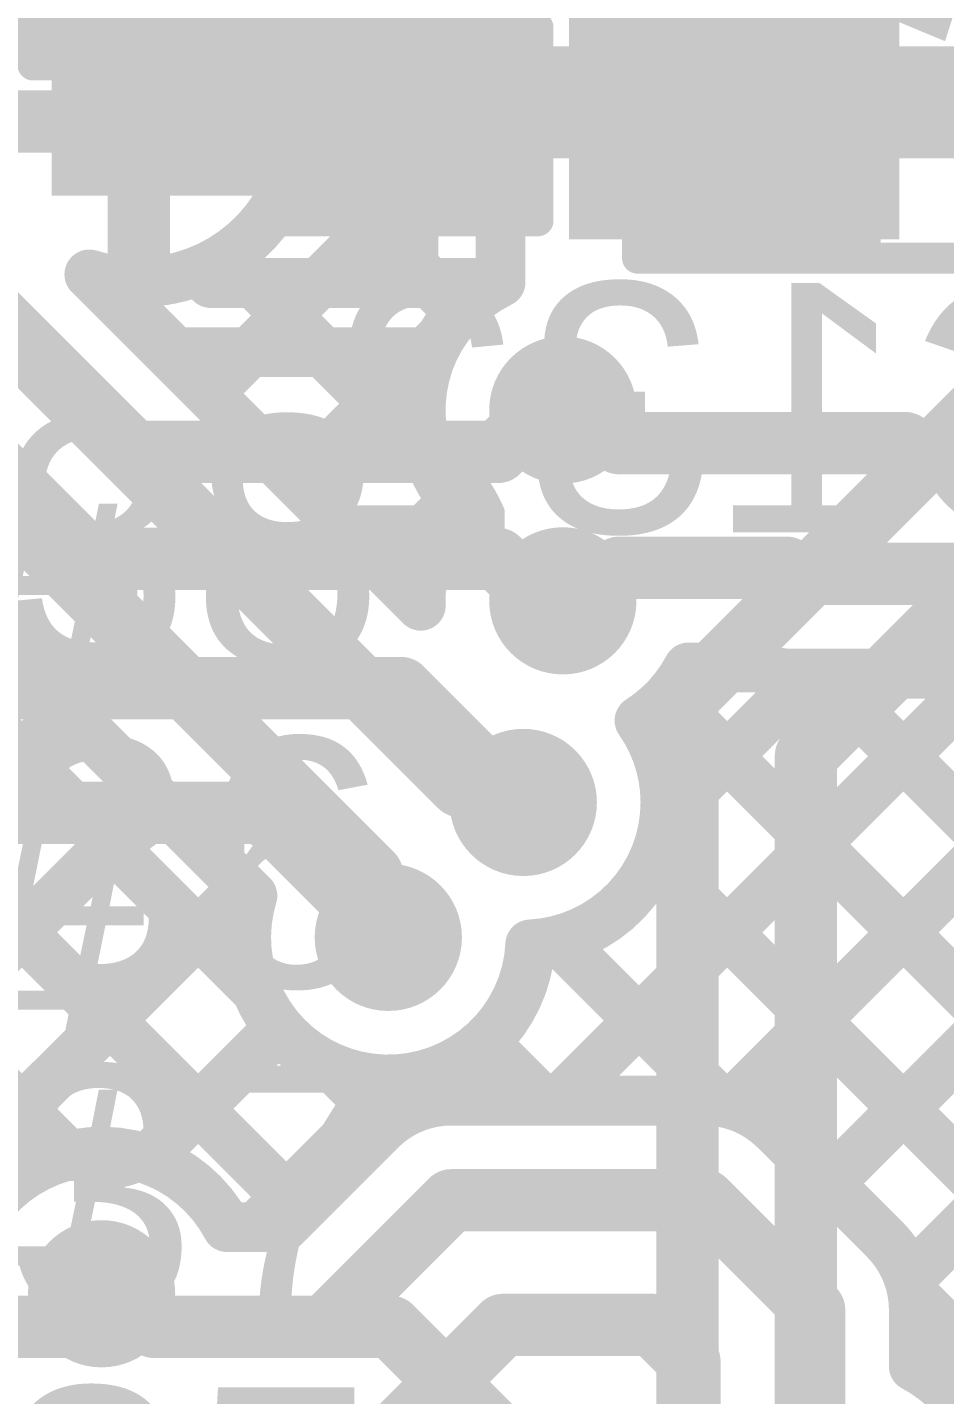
# Model space of a CAD drawing. Header units: millimetres. Extents: x -0.64 to 2.98, y -0.65 to 2.86.
# Drawn here: x 1.1951 to 1.3423, y 0.2076 to 0.427 of the extents above; entities that cross this region are included whole.
import ezdxf

# ---------------------------------------------------------------- set-up
doc = ezdxf.new("R2010")
doc.units = ezdxf.units.MM
doc.header["$MEASUREMENT"] = 0
for name, color, linetype in [('BottomLayer', 5, 'Continuous'), ('BottomOverlay', 54, 'Continuous'), ('BottomPaste', 16, 'Continuous'), ('BottomSolder', 6, 'Continuous'), ('Mechanical2', 216, 'Continuous'), ('TopLayer', 1, 'Continuous'), ('TopOverlay', 2, 'Continuous'), ('TopPaste', 8, 'Continuous'), ('TopSolder', 216, 'Continuous'), ('ViaHoleLayer', 16, 'Continuous')]:
    doc.layers.add(name, color=color, linetype=linetype)
doc.styles.add('Arial', font='', dxfattribs={"height": 0.2})
doc.styles.get('Arial').set_extended_font_data('Arial')

# ---------------------------------------------------------------- blocks, each defined once
blk = doc.blocks.new('SOLDER_BRIDGE_110')
at = {"layer": 'TopLayer'}
for points in [[(-0.045, -0.0175), (-0.045, 0.0175), (-0.015, 0.0175), (-0.015, -0.0175)], [(0.015, -0.0175), (0.015, 0.0175), (0.045, 0.0175), (0.045, -0.0175)]]:
    blk.add_hatch(color=1, dxfattribs=at).paths.add_polyline_path(points)
at = {"layer": 'TopPaste'}
for points in [[(-0.045, -0.0175), (-0.045, 0.0175), (-0.015, 0.0175), (-0.015, -0.0175)], [(0.015, -0.0175), (0.015, 0.0175), (0.045, 0.0175), (0.045, -0.0175)]]:
    blk.add_hatch(color=8, dxfattribs=at).paths.add_polyline_path(points)
at = {"layer": 'TopSolder'}
for points in [[(-0.049, -0.0215), (-0.049, 0.0215), (-0.011, 0.0215), (-0.011, -0.0215)], [(0.011, -0.0215), (0.011, 0.0215), (0.049, 0.0215), (0.049, -0.0215)]]:
    blk.add_hatch(color=216, dxfattribs=at).paths.add_polyline_path(points)
at = {"layer": 'TopOverlay', "const_width": 0.005}
for points in [[(-0.05, 0.022), (0.05, 0.022)], [(-0.05, -0.022), (-0.05, 0.022)], [(0.05, -0.022), (0.05, 0.022)], [(-0.05, -0.022), (0.05, -0.022)]]:
    blk.add_lwpolyline(points, dxfattribs=at)
at = {"layer": 'TopOverlay', "const_width": 0.0025}
for points in [[(-0.05125, 0.022, 1), (-0.04875, 0.022, 1)], [(-0.05125, 0.022, 1), (-0.04875, 0.022, 1)], [(0.04875, 0.022, 1), (0.05125, 0.022, 1)], [(0.04875, 0.022, 1), (0.05125, 0.022, 1)], [(-0.05125, -0.022, 1), (-0.04875, -0.022, 1)], [(-0.05125, -0.022, 1), (-0.04875, -0.022, 1)], [(0.04875, -0.022, 1), (0.05125, -0.022, 1)], [(0.04875, -0.022, 1), (0.05125, -0.022, 1)]]:
    blk.add_lwpolyline(points, format="xyb", close=True, dxfattribs=at)
blk = doc.blocks.new('CAP_0402_B_187')
at = {"layer": 'BottomLayer'}
for points in [[(-0.009500000000000001, 0.0125), (-0.009499999999999998, -0.0125), (-0.0275, -0.0125), (-0.0275, 0.0125)], [(0.0275, 0.0125), (0.0275, -0.0125), (0.009500000000000001, -0.0125), (0.009499999999999998, 0.0125)]]:
    blk.add_hatch(color=5, dxfattribs=at).paths.add_polyline_path(points)
at = {"layer": 'BottomPaste'}
for points in [[(-0.009500000000000001, 0.0125), (-0.009499999999999998, -0.0125), (-0.0275, -0.0125), (-0.0275, 0.0125)], [(0.0275, 0.0125), (0.0275, -0.0125), (0.009500000000000001, -0.0125), (0.009499999999999998, 0.0125)]]:
    blk.add_hatch(color=16, dxfattribs=at).paths.add_polyline_path(points)
at = {"layer": 'BottomSolder'}
for points in [[(-0.007137800000000001, 0.0148622), (-0.007137799999999999, -0.0148622), (-0.0298622, -0.0148622), (-0.0298622, 0.0148622)], [(0.0298622, 0.0148622), (0.0298622, -0.0148622), (0.007137800000000001, -0.0148622), (0.007137799999999999, 0.0148622)]]:
    blk.add_hatch(color=6, dxfattribs=at).paths.add_polyline_path(points)
at = {"layer": 'BottomOverlay', "const_width": 0.005}
for points in [[(-0.011, 0.016), (-0.031, 0.016)], [(-0.031, -0.016), (-0.031, 0.016)], [(0.031, 0.016), (0.011, 0.016)], [(0.031, -0.016), (0.031, 0.016)], [(-0.011, -0.016), (-0.031, -0.016)], [(0.031, -0.016), (0.011, -0.016)]]:
    blk.add_lwpolyline(points, dxfattribs=at)
at = {"layer": 'BottomOverlay', "const_width": 0.0025}
for points in [[(-0.03225, 0.016, 1), (-0.02975, 0.016, 1)], [(-0.03225, 0.016, 1), (-0.02975, 0.016, 1)], [(-0.01225, 0.016, 1), (-0.00975, 0.016, 1)], [(0.00975, 0.016, 1), (0.01225, 0.016, 1)], [(0.02975, 0.016, 1), (0.03225, 0.016, 1)], [(0.02975, 0.016, 1), (0.03225, 0.016, 1)], [(-0.03225, -0.016, 1), (-0.02975, -0.016, 1)], [(-0.03225, -0.016, 1), (-0.02975, -0.016, 1)], [(-0.01225, -0.016, 1), (-0.00975, -0.016, 1)], [(0.00975, -0.016, 1), (0.01225, -0.016, 1)], [(0.02975, -0.016, 1), (0.03225, -0.016, 1)], [(0.02975, -0.016, 1), (0.03225, -0.016, 1)]]:
    blk.add_lwpolyline(points, format="xyb", close=True, dxfattribs=at)
blk = doc.blocks.new('CAP_0603_B_189')
at = {"layer": 'BottomLayer'}
for points in [[(-0.045, -0.0175), (-0.045, 0.0175), (-0.015, 0.0175), (-0.015, -0.0175)], [(0.015, -0.0175), (0.015, 0.0175), (0.045, 0.0175), (0.045, -0.0175)]]:
    blk.add_hatch(color=5, dxfattribs=at).paths.add_polyline_path(points)
at = {"layer": 'BottomPaste'}
for points in [[(-0.045, -0.0175), (-0.045, 0.0175), (-0.015, 0.0175), (-0.015, -0.0175)], [(0.015, -0.0175), (0.015, 0.0175), (0.045, 0.0175), (0.045, -0.0175)]]:
    blk.add_hatch(color=16, dxfattribs=at).paths.add_polyline_path(points)
at = {"layer": 'BottomSolder'}
for points in [[(-0.0473622, -0.0198622), (-0.0473622, 0.0198622), (-0.0126378, 0.0198622), (-0.0126378, -0.0198622)], [(0.0126378, -0.0198622), (0.0126378, 0.0198622), (0.0473622, 0.0198622), (0.0473622, -0.0198622)]]:
    blk.add_hatch(color=6, dxfattribs=at).paths.add_polyline_path(points)
at = {"layer": 'BottomOverlay', "const_width": 0.005}
for points in [[(-0.018, 0.021), (-0.049, 0.021)], [(-0.049, -0.021), (-0.049, 0.021)], [(0.049, 0.021), (0.018, 0.021)], [(0.049, -0.021), (0.049, 0.021)], [(-0.018, -0.021), (-0.049, -0.021)], [(0.049, -0.021), (0.018, -0.021)]]:
    blk.add_lwpolyline(points, dxfattribs=at)
at = {"layer": 'BottomOverlay', "const_width": 0.0025}
for points in [[(-0.05025, 0.021, 1), (-0.04775, 0.021, 1)], [(-0.05025, 0.021, 1), (-0.04775, 0.021, 1)], [(-0.01925, 0.021, 1), (-0.01675, 0.021, 1)], [(0.01675, 0.021, 1), (0.01925, 0.021, 1)], [(0.04775, 0.021, 1), (0.05025, 0.021, 1)], [(0.04775, 0.021, 1), (0.05025, 0.021, 1)], [(-0.05025, -0.021, 1), (-0.04775, -0.021, 1)], [(-0.05025, -0.021, 1), (-0.04775, -0.021, 1)], [(-0.01925, -0.021, 1), (-0.01675, -0.021, 1)], [(0.01675, -0.021, 1), (0.01925, -0.021, 1)], [(0.04775, -0.021, 1), (0.05025, -0.021, 1)], [(0.04775, -0.021, 1), (0.05025, -0.021, 1)]]:
    blk.add_lwpolyline(points, format="xyb", close=True, dxfattribs=at)

msp = doc.modelspace()

# ---------------------------------------------------------------- hatches: boundary and pattern name
at = {"layer": 'BottomLayer'}
msp.add_hatch(color=5, dxfattribs=at).paths.add_polyline_path([(1.199, 0.4), (1.277, 0.4), (1.277, 0.4460002), (1.199, 0.4460002)])
h = msp.add_hatch(color=5, dxfattribs=at)
edge = h.paths.add_edge_path()
edge.add_arc((1.213, 0.4119337), 0.011811, 0, 360)
h = msp.add_hatch(color=5, dxfattribs=at)
edge = h.paths.add_edge_path()
edge.add_arc((1.281, 0.365622), 0.011811, 0, 360)
h = msp.add_hatch(color=5, dxfattribs=at)
edge = h.paths.add_edge_path()
edge.add_arc((1.281, 0.335), 0.011811, 0, 360)
h = msp.add_hatch(color=5, dxfattribs=at)
edge = h.paths.add_edge_path()
edge.add_arc((1.2746531, 0.3026531), 0.011811, 0, 360)
h = msp.add_hatch(color=5, dxfattribs=at)
edge = h.paths.add_edge_path()
edge.add_arc((1.2530001, 0.2810001), 0.011811, 0, 360)
h = msp.add_hatch(color=5, dxfattribs=at)
edge = h.paths.add_edge_path()
edge.add_arc((1.2070001, 0.223811), 0.011811, 0, 360)
at = {"layer": 'BottomSolder'}
h = msp.add_hatch(color=6, dxfattribs=at)
edge = h.paths.add_edge_path()
edge.add_arc((1.213, 0.4119337), 0.0079055, 0, 360)
h = msp.add_hatch(color=6, dxfattribs=at)
edge = h.paths.add_edge_path()
edge.add_arc((1.281, 0.365622), 0.0079055, 0, 360)
h = msp.add_hatch(color=6, dxfattribs=at)
edge = h.paths.add_edge_path()
edge.add_arc((1.281, 0.335), 0.0079055, 0, 360)
h = msp.add_hatch(color=6, dxfattribs=at)
edge = h.paths.add_edge_path()
edge.add_arc((1.2746531, 0.3026531), 0.0079055, 0, 360)
h = msp.add_hatch(color=6, dxfattribs=at)
edge = h.paths.add_edge_path()
edge.add_arc((1.2530001, 0.2810001), 0.0079055, 0, 360)
h = msp.add_hatch(color=6, dxfattribs=at)
edge = h.paths.add_edge_path()
edge.add_arc((1.2070001, 0.223811), 0.0079055, 0, 360)
at = {"layer": 'TopLayer'}
for points in [[(1.282, 0.393), (1.31, 0.393), (1.31, 0.46), (1.282, 0.46)], [(1.293, 0.393), (1.335, 0.393), (1.335, 0.441), (1.293, 0.441)]]:
    msp.add_hatch(color=1, dxfattribs=at).paths.add_polyline_path(points)
h = msp.add_hatch(color=1, dxfattribs=at)
edge = h.paths.add_edge_path()
edge.add_arc((1.213, 0.4119337), 0.011811, 0, 360)
h = msp.add_hatch(color=1, dxfattribs=at)
edge = h.paths.add_edge_path()
edge.add_arc((1.281, 0.365622), 0.011811, 0, 360)
h = msp.add_hatch(color=1, dxfattribs=at)
edge = h.paths.add_edge_path()
edge.add_arc((1.281, 0.335), 0.011811, 0, 360)
h = msp.add_hatch(color=1, dxfattribs=at)
edge = h.paths.add_edge_path()
edge.add_arc((1.2746531, 0.3026531), 0.011811, 0, 360)
h = msp.add_hatch(color=1, dxfattribs=at)
edge = h.paths.add_edge_path()
edge.add_arc((1.2530001, 0.2810001), 0.011811, 0, 360)
h = msp.add_hatch(color=1, dxfattribs=at)
edge = h.paths.add_edge_path()
edge.add_arc((1.2070001, 0.223811), 0.011811, 0, 360)
at = {"layer": 'TopSolder'}
h = msp.add_hatch(color=216, dxfattribs=at)
edge = h.paths.add_edge_path()
edge.add_arc((1.213, 0.4119337), 0.0079055, 0, 360)
h = msp.add_hatch(color=216, dxfattribs=at)
edge = h.paths.add_edge_path()
edge.add_arc((1.281, 0.365622), 0.0079055, 0, 360)
h = msp.add_hatch(color=216, dxfattribs=at)
edge = h.paths.add_edge_path()
edge.add_arc((1.281, 0.335), 0.0079055, 0, 360)
h = msp.add_hatch(color=216, dxfattribs=at)
edge = h.paths.add_edge_path()
edge.add_arc((1.2746531, 0.3026531), 0.0079055, 0, 360)
h = msp.add_hatch(color=216, dxfattribs=at)
edge = h.paths.add_edge_path()
edge.add_arc((1.2530001, 0.2810001), 0.0079055, 0, 360)
h = msp.add_hatch(color=216, dxfattribs=at)
edge = h.paths.add_edge_path()
edge.add_arc((1.2070001, 0.223811), 0.0079055, 0, 360)
at = {"layer": 'ViaHoleLayer'}
h = msp.add_hatch(color=16, dxfattribs=at)
edge = h.paths.add_edge_path()
edge.add_arc((1.213, 0.4119337), 0.0059055, 0, 360)
h = msp.add_hatch(color=16, dxfattribs=at)
edge = h.paths.add_edge_path()
edge.add_arc((1.281, 0.365622), 0.0059055, 0, 360)
h = msp.add_hatch(color=16, dxfattribs=at)
edge = h.paths.add_edge_path()
edge.add_arc((1.281, 0.335), 0.0059055, 0, 360)
h = msp.add_hatch(color=16, dxfattribs=at)
edge = h.paths.add_edge_path()
edge.add_arc((1.2746531, 0.3026531), 0.0059055, 0, 360)
h = msp.add_hatch(color=16, dxfattribs=at)
edge = h.paths.add_edge_path()
edge.add_arc((1.2530001, 0.2810001), 0.0059055, 0, 360)
h = msp.add_hatch(color=16, dxfattribs=at)
edge = h.paths.add_edge_path()
edge.add_arc((1.2070001, 0.223811), 0.0059055, 0, 360)

# ---------------------------------------------------------------- linework, layer by layer
at = {"layer": 'BottomLayer'}
for points, const_width in [([(1.2065, 0.428), (1.212, 0.4335)], 0.012), ([(1.07, 0.428), (1.204, 0.428)], 0.012), ([(1.204, 0.428), (1.2065, 0.428)], 0.012), ([(1.204, 0.428), (1.213, 0.419)], 0.008), ([(1.2317327, 0.415), (1.256, 0.415)], 0.018), ([(1.256, 0.415), (1.387, 0.415)], 0.018), ([(1.213, 0.4119337), (1.213, 0.419)], 0.008), ([(1.256, 0.39), (1.256, 0.415)], 0.01), ([(1.191189, 0.4119337), (1.213, 0.4119337)], 0.01), ([(1.213, 0.3901227), (1.213, 0.4119337)], 0.01), ([(1.2068169, 0.3868742), (1.2187943, 0.3748968)], 0.008), ([(1.2245, 0.386), (1.2707492, 0.386)], 0.008), ([(1.2307511, 0.3748968), (1.2418543, 0.386)], 0.008), ([(1.2314237, 0.386), (1.2425269, 0.3748968)], 0.008), ([(1.259708, 0.386), (1.2644197, 0.3812883)], 0.008), ([(1.19, 0.3810637), (1.2121669, 0.3588968)], 0.01), ([(1.2187943, 0.3748968), (1.2601597, 0.3748968)], 0.008), ([(1.1767795, 0.3700001), (1.2050543, 0.3417253)], 0.01), ([(1.301, 0.3194108), (1.3475892, 0.366)], 0.01), ([(1.2705887, 0.3588968), (1.2773139, 0.365622)], 0.01), ([(1.2773139, 0.365622), (1.281, 0.365622)], 0.01), ([(1.2121669, 0.3588968), (1.2705887, 0.3588968)], 0.01), ([(1.32, 0.3101266), (1.3558734, 0.346)], 0.01), ([(1.2050543, 0.3417253), (1.2705886, 0.3417253)], 0.01), ([(1.2705886, 0.3417253), (1.2773139, 0.335)], 0.01), ([(1.2773139, 0.335), (1.281, 0.335)], 0.01), ([(1.1853579, 0.321), (1.2550836, 0.321)], 0.01), ([(1.2550836, 0.321), (1.2734305, 0.3026531)], 0.01), ([(1.301, 0.2011904), (1.301, 0.3194108)], 0.01), ([(1.32, 0.2014172), (1.32, 0.3101266)], 0.01), ([(1.2734305, 0.3026531), (1.2746531, 0.3026531)], 0.01), ([(1.1853579, 0.301), (1.2330002, 0.301)], 0.01), ([(1.2330002, 0.301), (1.2530001, 0.2810001)], 0.01), ([(1.1853579, 0.2185), (1.2070001, 0.2185)], 0.01), ([(1.2154291, 0.2185), (1.2534264, 0.2185)], 0.01), ([(1.2534264, 0.2185), (1.2710001, 0.2009263)], 0.01)]:
    msp.add_lwpolyline(points, dxfattribs=dict(at, const_width=const_width))
for points, const_width in [([(1.201, 0.428, 1), (1.207, 0.428, 1)], 0.006), ([(1.201, 0.428, 1), (1.207, 0.428, 1)], 0.006), ([(1.2035, 0.428, 1), (1.2095, 0.428, 1)], 0.006), ([(1.2035, 0.428, 1), (1.2095, 0.428, 1)], 0.006), ([(1.202, 0.428, 1), (1.206, 0.428, 1)], 0.004), ([(1.2272327, 0.415, 1), (1.2362327, 0.415, 1)], 0.009), ([(1.2515, 0.415, 1), (1.2605, 0.415, 1)], 0.009), ([(1.2515, 0.415, 1), (1.2605, 0.415, 1)], 0.009), ([(1.211, 0.419, 1), (1.215, 0.419, 1)], 0.004), ([(1.211, 0.419, 1), (1.215, 0.419, 1)], 0.004), ([(1.2535, 0.415, 1), (1.2585, 0.415, 1)], 0.005), ([(1.188689, 0.4119337, 1), (1.193689, 0.4119337, 1)], 0.005), ([(1.2105, 0.4119337, 1), (1.2155, 0.4119337, 1)], 0.005), ([(1.2105, 0.4119337, 1), (1.2155, 0.4119337, 1)], 0.005), ([(1.211, 0.4119337, 1), (1.215, 0.4119337, 1)], 0.004), ([(1.2105, 0.3901227, 1), (1.2155, 0.3901227, 1)], 0.005), ([(1.2535, 0.39, 1), (1.2585, 0.39, 1)], 0.005), ([(1.2225, 0.3888262, 1), (1.2265, 0.3888262, 1)], 0.004), ([(1.2048169, 0.3868742, 1), (1.2088169, 0.3868742, 1)], 0.004), ([(1.2048169, 0.3868742, 1), (1.2088169, 0.3868742, 1)], 0.004), ([(1.2225, 0.386, 1), (1.2265, 0.386, 1)], 0.004), ([(1.2294237, 0.386, 1), (1.2334237, 0.386, 1)], 0.004), ([(1.2398543, 0.386, 1), (1.2438543, 0.386, 1)], 0.004), ([(1.257708, 0.386, 1), (1.261708, 0.386, 1)], 0.004), ([(1.2687492, 0.386, 1), (1.2727492, 0.386, 1)], 0.004), ([(1.2687492, 0.386, 1), (1.2727492, 0.386, 1)], 0.004), ([(1.2624197, 0.3812883, 1), (1.2664197, 0.3812883, 1)], 0.004), ([(1.2167943, 0.3748968, 1), (1.2207943, 0.3748968, 1)], 0.004), ([(1.2167943, 0.3748968, 1), (1.2207943, 0.3748968, 1)], 0.004), ([(1.2287511, 0.3748968, 1), (1.2327511, 0.3748968, 1)], 0.004), ([(1.2405269, 0.3748968, 1), (1.2445269, 0.3748968, 1)], 0.004), ([(1.2581597, 0.3748968, 1), (1.2621597, 0.3748968, 1)], 0.004), ([(1.2581597, 0.3748968, 1), (1.2621597, 0.3748968, 1)], 0.004), ([(1.2748139, 0.365622, 1), (1.2798139, 0.365622, 1)], 0.005), ([(1.2748139, 0.365622, 1), (1.2798139, 0.365622, 1)], 0.005), ([(1.2785, 0.365622, 1), (1.2835, 0.365622, 1)], 0.005), ([(1.2096669, 0.3588968, 1), (1.2146669, 0.3588968, 1)], 0.005), ([(1.2096669, 0.3588968, 1), (1.2146669, 0.3588968, 1)], 0.005), ([(1.2680887, 0.3588968, 1), (1.2730887, 0.3588968, 1)], 0.005), ([(1.2680887, 0.3588968, 1), (1.2730887, 0.3588968, 1)], 0.005), ([(1.2025543, 0.3417253, 1), (1.2075543, 0.3417253, 1)], 0.005), ([(1.2025543, 0.3417253, 1), (1.2075543, 0.3417253, 1)], 0.005), ([(1.2680886, 0.3417253, 1), (1.2730886, 0.3417253, 1)], 0.005), ([(1.2680886, 0.3417253, 1), (1.2730886, 0.3417253, 1)], 0.005), ([(1.2748139, 0.335, 1), (1.2798139, 0.335, 1)], 0.005), ([(1.2748139, 0.335, 1), (1.2798139, 0.335, 1)], 0.005), ([(1.2785, 0.335, 1), (1.2835, 0.335, 1)], 0.005), ([(1.2525836, 0.321, 1), (1.2575836, 0.321, 1)], 0.005), ([(1.2525836, 0.321, 1), (1.2575836, 0.321, 1)], 0.005), ([(1.2985, 0.3194108, 1), (1.3035, 0.3194108, 1)], 0.005), ([(1.2985, 0.3194108, 1), (1.3035, 0.3194108, 1)], 0.005), ([(1.3175, 0.3101266, 1), (1.3225, 0.3101266, 1)], 0.005), ([(1.3175, 0.3101266, 1), (1.3225, 0.3101266, 1)], 0.005), ([(1.2709305, 0.3026531, 1), (1.2759305, 0.3026531, 1)], 0.005), ([(1.2709305, 0.3026531, 1), (1.2759305, 0.3026531, 1)], 0.005), ([(1.2721531, 0.3026531, 1), (1.2771531, 0.3026531, 1)], 0.005), ([(1.2305002, 0.301, 1), (1.2355002, 0.301, 1)], 0.005), ([(1.2305002, 0.301, 1), (1.2355002, 0.301, 1)], 0.005), ([(1.2505001, 0.2810001, 1), (1.2555001, 0.2810001, 1)], 0.005), ([(1.2045001, 0.2185, 1), (1.2095001, 0.2185, 1)], 0.005), ([(1.2129291, 0.2185, 1), (1.2179291, 0.2185, 1)], 0.005), ([(1.2509264, 0.2185, 1), (1.2559264, 0.2185, 1)], 0.005), ([(1.2509264, 0.2185, 1), (1.2559264, 0.2185, 1)], 0.005)]:
    msp.add_lwpolyline(points, format="xyb", close=True, dxfattribs=dict(at, const_width=const_width))
at = {"layer": 'BottomLayer', "const_width": 0.008}
for points in [[(1.2245, 0.3888262, -0.1777605053613024), (1.2068169, 0.3868742)], [(1.2601597, 0.3748968, -0.1732023237405541), (1.2707492, 0.386)]]:
    msp.add_lwpolyline(points, format="xyb", dxfattribs=at)
at = {"layer": 'Mechanical2', "const_width": 0.01}
msp.add_lwpolyline([(1.7578269, 2.8091652, -6.230382161824239), (0.6489649, 2.810288)], format="xyb", dxfattribs=at)
at = {"layer": 'TopLayer'}
for points, const_width in [([(1.213, 0.4119337), (1.213, 0.5389337)], 0.008), ([(1.271, 0.3861242), (1.271, 0.4635)], 0.008), ([(1.228, 0.4459923), (1.271, 0.4029923)], 0.008), ([(1.2388014, 0.4112314), (1.271, 0.44343)], 0.008), ([(1.309, 0.416), (1.313, 0.412)], 0.022), ([(1.2241384, 0.3682841), (1.271, 0.4151457)], 0.008), ([(1.213, 0.3901227), (1.213, 0.4119337)], 0.01), ([(1.213, 0.4119337), (1.234811, 0.4119337)], 0.01), ([(1.2383942, 0.4073138), (1.2644197, 0.3812883)], 0.008), ([(1.2271057, 0.390318), (1.2595426, 0.3578811)], 0.008), ([(1.183858, 0.3859372), (1.2293608, 0.3404344)], 0.01), ([(1.2050427, 0.3873799), (1.2406251, 0.3517975)], 0.008), ([(1.2099963, 0.3824263), (1.2137023, 0.3861323)], 0.008), ([(1.3080603, 0.2542159), (1.4373444, 0.3835)], 0.008), ([(1.163858, 0.377653), (1.2210766, 0.3204344)], 0.01), ([(1.2382806, 0.354142), (1.2613559, 0.3772173)], 0.008), ([(1.1525582, 0.3663254), (1.209749, 0.3091346)], 0.008), ([(1.281, 0.365622), (1.2846861, 0.365622)], 0.01), ([(1.2846861, 0.365622), (1.2899971, 0.360311)], 0.01), ([(1.144, 0.3602865), (1.2318627, 0.2724238)], 0.008), ([(1.2899971, 0.360311), (1.3359156, 0.360311)], 0.01), ([(1.3359156, 0.360311), (1.3369156, 0.359311)], 0.01), ([(1.3369156, 0.359311), (1.3614531, 0.359311)], 0.01), ([(1.2406886, 0.3517342), (1.2582023, 0.3342205)], 0.008), ([(1.2524228, 0.3399999), (1.2634605, 0.3510376)], 0.008), ([(1.2293608, 0.3404344), (1.229361, 0.3404344)], 0.01), ([(1.229361, 0.3404344), (1.2645359, 0.3052595)], 0.01), ([(1.2846861, 0.335), (1.2899971, 0.340311)], 0.01), ([(1.2899971, 0.340311), (1.3169155, 0.340311)], 0.01), ([(1.3169155, 0.340311), (1.3179155, 0.339311)], 0.01), ([(1.3179155, 0.339311), (1.3697373, 0.339311)], 0.01), ([(1.281, 0.335), (1.2846861, 0.335)], 0.01), ([(1.144, 0.3320022), (1.2388309, 0.2371714)], 0.008), ([(1.2803711, 0.254811), (1.3488711, 0.323311)], 0.008), ([(1.2973137, 0.3000379), (1.3205868, 0.323311)], 0.008), ([(1.3011516, 0.324311), (1.3123477, 0.324311)], 0.008), ([(1.3179155, 0.323311), (1.3697373, 0.323311)], 0.008), ([(1.322397, 0.323311), (1.3650728, 0.2806352)], 0.008), ([(1.2210766, 0.3204344), (1.2210768, 0.3204344)], 0.01), ([(1.2210768, 0.3204344), (1.2503937, 0.2911175)], 0.01), ([(1.2978259, 0.3195978), (1.4826921, 0.1347316)], 0.008), ([(1.144, 0.2598614), (1.2015111, 0.3173725)], 0.008), ([(1.2098125, 0.3090713), (1.2311925, 0.2876913)], 0.008), ([(1.2645359, 0.3052595), (1.2720467, 0.3052595)], 0.01), ([(1.2720467, 0.3052595), (1.2746531, 0.3026531)], 0.01), ([(1.144, 0.3037179), (1.2017163, 0.2460016)], 0.008), ([(1.144, 0.2315771), (1.2156533, 0.3032304)], 0.008), ([(1.2955752, 0.2935642), (1.3637101, 0.2254293)], 0.008), ([(1.2503937, 0.2836065), (1.2503937, 0.2911175)], 0.01), ([(1.144, 0.2032928), (1.2297955, 0.2890883)], 0.008), ([(1.2503937, 0.2836065), (1.2530001, 0.2810001)], 0.01), ([(1.3236522, 0.2415235), (1.3646932, 0.2825645)], 0.008), ([(1.2803024, 0.2805527), (1.3062412, 0.2546139)], 0.008), ([(1.214385, 0.2453935), (1.2354363, 0.2664448)], 0.008), ([(1.3365442, 0.2261312), (1.3763639, 0.2659509)], 0.008), ([(1.2683994, 0.2641714), (1.2777598, 0.254811)], 0.008), ([(1.2444238, 0.2598627), (1.2530356, 0.2512509)], 0.008), ([(1.2317758, 0.2345), (1.2556153, 0.2583395)], 0.008), ([(1.2630979, 0.254811), (1.3037373, 0.254811)], 0.008), ([(1.2361595, 0.2345), (1.2517703, 0.2501108)], 0.008), ([(1.3150649, 0.2501108), (1.3326108, 0.2325649)], 0.008), ([(1.2427869, 0.2185), (1.2630979, 0.238811)], 0.01), ([(1.2630979, 0.238811), (1.3037373, 0.238811)], 0.01), ([(1.3037373, 0.238811), (1.321311, 0.2212373)], 0.01), ([(1.2271517, 0.2345), (1.2361595, 0.2345)], 0.008), ([(1.2070001, 0.223811), (1.2106862, 0.223811)], 0.01), ([(1.2106862, 0.223811), (1.2159972, 0.2185)], 0.01), ([(1.321311, 0.2009971), (1.321311, 0.2212373)], 0.01), ([(1.3371139, 0.2237412), (1.3538224, 0.2070327)], 0.008), ([(1.2510711, 0.1985), (1.2713821, 0.218811)], 0.01), ([(1.2713821, 0.218811), (1.2954531, 0.218811)], 0.01), ([(1.2954531, 0.218811), (1.301311, 0.2129531)], 0.01), ([(1.337311, 0.2121516), (1.337311, 0.2212373)], 0.008), ([(1.2159972, 0.2185), (1.2427869, 0.2185)], 0.01), ([(1.3446602, 0.2059629), (1.3570789, 0.2183816)], 0.008), ([(1.301311, 0.2009971), (1.301311, 0.2129531)], 0.01)]:
    msp.add_lwpolyline(points, dxfattribs=dict(at, const_width=const_width))
at = {"layer": 'TopLayer', "const_width": 0.008}
for points in [[(1.228, 0.4329386, -0.2422428009534538), (1.238811, 0.4119337)], [(1.238811, 0.4119337, -0.509285130398744), (1.2050427, 0.3873799)], [(1.264091, 0.350311, -0.4994521524363816), (1.271, 0.3861242)], [(1.2582023, 0.3342205, -0.1949191117993732), (1.264091, 0.350311)], [(1.3011516, 0.324311, -0.1290909883268909), (1.2933015, 0.3157902)], [(1.3179155, 0.323311, -0.08908988666235669), (1.3123477, 0.324311)], [(1.3179155, 0.323311, -0.08908988666235669), (1.3123477, 0.324311)], [(1.2933014, 0.3157901, -0.1546437295465413), (1.2974641, 0.3026531)], [(1.2974641, 0.3026531, -0.3997713002633803), (1.2757831, 0.2798701)], [(1.2757831, 0.2798701, -1.132462331268405), (1.2311925, 0.2876913)], [(1.2517703, 0.2501108, -0.1992309445672491), (1.2630979, 0.254811)], [(1.2517842, 0.2501247, -0.198912367379658), (1.2630979, 0.254811)], [(1.3037373, 0.254811, -0.1992309445672492), (1.3150649, 0.2501108)], [(1.3037373, 0.254811, -0.198912367379658), (1.315051, 0.2501247)], [(1.1900911, 0.2085, -1.132461440311294), (1.2271517, 0.2345)], [(1.3326108, 0.2325649, -0.1992309445672835), (1.337311, 0.2212373)], [(1.3326247, 0.232551, -0.198912367379658), (1.337311, 0.2212373)], [(1.337311, 0.2121516, -0.1903210828510954), (1.3481961, 0.1994093)], [(1.2271517, 0.1825, -1.132461440311293), (1.1900911, 0.2085)]]:
    msp.add_lwpolyline(points, format="xyb", dxfattribs=at)
at = {"layer": 'TopLayer'}
for points, const_width in [([(1.3035, 0.416, 1), (1.3145, 0.416, 1)], 0.011), ([(1.3075, 0.412, 1), (1.3185, 0.412, 1)], 0.011), ([(1.269, 0.4151457, 1), (1.273, 0.4151457, 1)], 0.004), ([(1.2105, 0.4119337, 1), (1.2155, 0.4119337, 1)], 0.005), ([(1.2105, 0.4119337, 1), (1.2155, 0.4119337, 1)], 0.005), ([(1.232311, 0.4119337, 1), (1.237311, 0.4119337, 1)], 0.005), ([(1.211, 0.4119337, 1), (1.215, 0.4119337, 1)], 0.004), ([(1.2368014, 0.4112314, 1), (1.2408014, 0.4112314, 1)], 0.004), ([(1.236811, 0.4119337, 1), (1.240811, 0.4119337, 1)], 0.004), ([(1.236811, 0.4119337, 1), (1.240811, 0.4119337, 1)], 0.004), ([(1.2363942, 0.4073138, 1), (1.2403942, 0.4073138, 1)], 0.004), ([(1.269, 0.4029923, 1), (1.273, 0.4029923, 1)], 0.004), ([(1.2105, 0.3901227, 1), (1.2155, 0.3901227, 1)], 0.005), ([(1.2251057, 0.390318, 1), (1.2291057, 0.390318, 1)], 0.004), ([(1.2030427, 0.3873799, 1), (1.2070427, 0.3873799, 1)], 0.004), ([(1.2030427, 0.3873799, 1), (1.2070427, 0.3873799, 1)], 0.004), ([(1.2117023, 0.3861323, 1), (1.2157023, 0.3861323, 1)], 0.004), ([(1.269, 0.3861242, 1), (1.273, 0.3861242, 1)], 0.004), ([(1.269, 0.3861242, 1), (1.273, 0.3861242, 1)], 0.004), ([(1.2079963, 0.3824263, 1), (1.2119963, 0.3824263, 1)], 0.004), ([(1.2624197, 0.3812883, 1), (1.2664197, 0.3812883, 1)], 0.004), ([(1.2593559, 0.3772173, 1), (1.2633559, 0.3772173, 1)], 0.004), ([(1.2221384, 0.3682841, 1), (1.2261384, 0.3682841, 1)], 0.004), ([(1.2785, 0.365622, 1), (1.2835, 0.365622, 1)], 0.005), ([(1.2821861, 0.365622, 1), (1.2871861, 0.365622, 1)], 0.005), ([(1.2821861, 0.365622, 1), (1.2871861, 0.365622, 1)], 0.005), ([(1.2874971, 0.360311, 1), (1.2924971, 0.360311, 1)], 0.005), ([(1.2874971, 0.360311, 1), (1.2924971, 0.360311, 1)], 0.005), ([(1.3334156, 0.360311, 1), (1.3384156, 0.360311, 1)], 0.005), ([(1.3334156, 0.360311, 1), (1.3384156, 0.360311, 1)], 0.005), ([(1.3344156, 0.359311, 1), (1.3394156, 0.359311, 1)], 0.005), ([(1.3344156, 0.359311, 1), (1.3394156, 0.359311, 1)], 0.005), ([(1.2575426, 0.3578811, 1), (1.2615426, 0.3578811, 1)], 0.004), ([(1.2362806, 0.354142, 1), (1.2402806, 0.354142, 1)], 0.004), ([(1.2386251, 0.3517975, 1), (1.2426251, 0.3517975, 1)], 0.004), ([(1.2386886, 0.3517342, 1), (1.2426886, 0.3517342, 1)], 0.004), ([(1.2614605, 0.3510376, 1), (1.2654605, 0.3510376, 1)], 0.004), ([(1.262091, 0.350311, 1), (1.266091, 0.350311, 1)], 0.004), ([(1.262091, 0.350311, 1), (1.266091, 0.350311, 1)], 0.004), ([(1.2268608, 0.3404344, 1), (1.2318608, 0.3404344, 1)], 0.005), ([(1.2268608, 0.3404344, 1), (1.2318608, 0.3404344, 1)], 0.005), ([(1.226861, 0.3404344, 1), (1.231861, 0.3404344, 1)], 0.005), ([(1.226861, 0.3404344, 1), (1.231861, 0.3404344, 1)], 0.005), ([(1.2874971, 0.340311, 1), (1.2924971, 0.340311, 1)], 0.005), ([(1.2874971, 0.340311, 1), (1.2924971, 0.340311, 1)], 0.005), ([(1.3144155, 0.340311, 1), (1.3194155, 0.340311, 1)], 0.005), ([(1.3144155, 0.340311, 1), (1.3194155, 0.340311, 1)], 0.005), ([(1.2504228, 0.3399999, 1), (1.2544228, 0.3399999, 1)], 0.004), ([(1.3154155, 0.339311, 1), (1.3204155, 0.339311, 1)], 0.005), ([(1.3154155, 0.339311, 1), (1.3204155, 0.339311, 1)], 0.005), ([(1.2562023, 0.3342205, 1), (1.2602023, 0.3342205, 1)], 0.004), ([(1.2562023, 0.3342205, 1), (1.2602023, 0.3342205, 1)], 0.004), ([(1.2785, 0.335, 1), (1.2835, 0.335, 1)], 0.005), ([(1.2821861, 0.335, 1), (1.2871861, 0.335, 1)], 0.005), ([(1.2821861, 0.335, 1), (1.2871861, 0.335, 1)], 0.005), ([(1.2991516, 0.324311, 1), (1.3031516, 0.324311, 1)], 0.004), ([(1.2991516, 0.324311, 1), (1.3031516, 0.324311, 1)], 0.004), ([(1.3103477, 0.324311, 1), (1.3143477, 0.324311, 1)], 0.004), ([(1.3103477, 0.324311, 1), (1.3143477, 0.324311, 1)], 0.004), ([(1.3103477, 0.324311, 1), (1.3143477, 0.324311, 1)], 0.004), ([(1.3159155, 0.323311, 1), (1.3199155, 0.323311, 1)], 0.004), ([(1.3159155, 0.323311, 1), (1.3199155, 0.323311, 1)], 0.004), ([(1.3159155, 0.323311, 1), (1.3199155, 0.323311, 1)], 0.004), ([(1.3185868, 0.323311, 1), (1.3225868, 0.323311, 1)], 0.004), ([(1.320397, 0.323311, 1), (1.324397, 0.323311, 1)], 0.004), ([(1.2185766, 0.3204344, 1), (1.2235766, 0.3204344, 1)], 0.005), ([(1.2185766, 0.3204344, 1), (1.2235766, 0.3204344, 1)], 0.005), ([(1.2185768, 0.3204344, 1), (1.2235768, 0.3204344, 1)], 0.005), ([(1.2185768, 0.3204344, 1), (1.2235768, 0.3204344, 1)], 0.005), ([(1.2958259, 0.3195978, 1), (1.2998259, 0.3195978, 1)], 0.004), ([(1.1995111, 0.3173725, 1), (1.2035111, 0.3173725, 1)], 0.004), ([(1.2913014, 0.3157901, 1), (1.2953014, 0.3157901, 1)], 0.004), ([(1.2913015, 0.3157902, 1), (1.2953015, 0.3157902, 1)], 0.004), ([(1.207749, 0.3091346, 1), (1.211749, 0.3091346, 1)], 0.004), ([(1.2078125, 0.3090713, 1), (1.2118125, 0.3090713, 1)], 0.004), ([(1.2620359, 0.3052595, 1), (1.2670359, 0.3052595, 1)], 0.005), ([(1.2620359, 0.3052595, 1), (1.2670359, 0.3052595, 1)], 0.005), ([(1.2695467, 0.3052595, 1), (1.2745467, 0.3052595, 1)], 0.005), ([(1.2695467, 0.3052595, 1), (1.2745467, 0.3052595, 1)], 0.005), ([(1.2136533, 0.3032304, 1), (1.2176533, 0.3032304, 1)], 0.004), ([(1.2721531, 0.3026531, 1), (1.2771531, 0.3026531, 1)], 0.005), ([(1.2954641, 0.3026531, 1), (1.2994641, 0.3026531, 1)], 0.004), ([(1.2954641, 0.3026531, 1), (1.2994641, 0.3026531, 1)], 0.004), ([(1.2953137, 0.3000379, 1), (1.2993137, 0.3000379, 1)], 0.004), ([(1.2935752, 0.2935642, 1), (1.2975752, 0.2935642, 1)], 0.004), ([(1.2478937, 0.2911175, 1), (1.2528937, 0.2911175, 1)], 0.005), ([(1.2478937, 0.2911175, 1), (1.2528937, 0.2911175, 1)], 0.005), ([(1.2277955, 0.2890883, 1), (1.2317955, 0.2890883, 1)], 0.004), ([(1.2291925, 0.2876913, 1), (1.2331925, 0.2876913, 1)], 0.004), ([(1.2291925, 0.2876913, 1), (1.2331925, 0.2876913, 1)], 0.004), ([(1.2478937, 0.2836065, 1), (1.2528937, 0.2836065, 1)], 0.005), ([(1.2478937, 0.2836065, 1), (1.2528937, 0.2836065, 1)], 0.005), ([(1.2505001, 0.2810001, 1), (1.2555001, 0.2810001, 1)], 0.005), ([(1.2737831, 0.2798701, 1), (1.2777831, 0.2798701, 1)], 0.004), ([(1.2737831, 0.2798701, 1), (1.2777831, 0.2798701, 1)], 0.004), ([(1.2783024, 0.2805527, 1), (1.2823024, 0.2805527, 1)], 0.004), ([(1.2298627, 0.2724238, 1), (1.2338627, 0.2724238, 1)], 0.004), ([(1.2334363, 0.2664448, 1), (1.2374363, 0.2664448, 1)], 0.004), ([(1.2663994, 0.2641714, 1), (1.2703994, 0.2641714, 1)], 0.004), ([(1.2424238, 0.2598627, 1), (1.2464238, 0.2598627, 1)], 0.004), ([(1.2536153, 0.2583395, 1), (1.2576153, 0.2583395, 1)], 0.004), ([(1.2610979, 0.254811, 1), (1.2650979, 0.254811, 1)], 0.004), ([(1.2610979, 0.254811, 1), (1.2650979, 0.254811, 1)], 0.004), ([(1.2610979, 0.254811, 1), (1.2650979, 0.254811, 1)], 0.004), ([(1.2757598, 0.254811, 1), (1.2797598, 0.254811, 1)], 0.004), ([(1.2783711, 0.254811, 1), (1.2823711, 0.254811, 1)], 0.004), ([(1.3017373, 0.254811, 1), (1.3057373, 0.254811, 1)], 0.004), ([(1.3017373, 0.254811, 1), (1.3057373, 0.254811, 1)], 0.004), ([(1.3017373, 0.254811, 1), (1.3057373, 0.254811, 1)], 0.004), ([(1.3042412, 0.2546139, 1), (1.3082412, 0.2546139, 1)], 0.004), ([(1.3060603, 0.2542159, 1), (1.3100603, 0.2542159, 1)], 0.004), ([(1.2510356, 0.2512509, 1), (1.2550356, 0.2512509, 1)], 0.004), ([(1.2497703, 0.2501108, 1), (1.2537703, 0.2501108, 1)], 0.004), ([(1.2497703, 0.2501108, 1), (1.2537703, 0.2501108, 1)], 0.004), ([(1.2497842, 0.2501247, 1), (1.2537842, 0.2501247, 1)], 0.004), ([(1.313051, 0.2501247, 1), (1.317051, 0.2501247, 1)], 0.004), ([(1.3130649, 0.2501108, 1), (1.3170649, 0.2501108, 1)], 0.004), ([(1.3130649, 0.2501108, 1), (1.3170649, 0.2501108, 1)], 0.004), ([(1.1997163, 0.2460016, 1), (1.2037163, 0.2460016, 1)], 0.004), ([(1.212385, 0.2453935, 1), (1.216385, 0.2453935, 1)], 0.004), ([(1.2605979, 0.238811, 1), (1.2655979, 0.238811, 1)], 0.005), ([(1.2605979, 0.238811, 1), (1.2655979, 0.238811, 1)], 0.005), ([(1.3012373, 0.238811, 1), (1.3062373, 0.238811, 1)], 0.005), ([(1.3012373, 0.238811, 1), (1.3062373, 0.238811, 1)], 0.005), ([(1.3216522, 0.2415235, 1), (1.3256522, 0.2415235, 1)], 0.004), ([(1.2368309, 0.2371714, 1), (1.2408309, 0.2371714, 1)], 0.004), ([(1.2251517, 0.2345, 1), (1.2291517, 0.2345, 1)], 0.004), ([(1.2251517, 0.2345, 1), (1.2291517, 0.2345, 1)], 0.004), ([(1.2297758, 0.2345, 1), (1.2337758, 0.2345, 1)], 0.004), ([(1.2341595, 0.2345, 1), (1.2381595, 0.2345, 1)], 0.004), ([(1.2341595, 0.2345, 1), (1.2381595, 0.2345, 1)], 0.004), ([(1.3306108, 0.2325649, 1), (1.3346108, 0.2325649, 1)], 0.004), ([(1.3306108, 0.2325649, 1), (1.3346108, 0.2325649, 1)], 0.004), ([(1.3306247, 0.232551, 1), (1.3346247, 0.232551, 1)], 0.004), ([(1.2045001, 0.223811, 1), (1.2095001, 0.223811, 1)], 0.005), ([(1.2081862, 0.223811, 1), (1.2131862, 0.223811, 1)], 0.005), ([(1.2081862, 0.223811, 1), (1.2131862, 0.223811, 1)], 0.005), ([(1.3345442, 0.2261312, 1), (1.3385442, 0.2261312, 1)], 0.004), ([(1.318811, 0.2212373, 1), (1.323811, 0.2212373, 1)], 0.005), ([(1.318811, 0.2212373, 1), (1.323811, 0.2212373, 1)], 0.005), ([(1.3351139, 0.2237412, 1), (1.3391139, 0.2237412, 1)], 0.004), ([(1.2688821, 0.218811, 1), (1.2738821, 0.218811, 1)], 0.005), ([(1.2688821, 0.218811, 1), (1.2738821, 0.218811, 1)], 0.005), ([(1.2929531, 0.218811, 1), (1.2979531, 0.218811, 1)], 0.005), ([(1.2929531, 0.218811, 1), (1.2979531, 0.218811, 1)], 0.005), ([(1.335311, 0.2212373, 1), (1.339311, 0.2212373, 1)], 0.004), ([(1.335311, 0.2212373, 1), (1.339311, 0.2212373, 1)], 0.004), ([(1.335311, 0.2212373, 1), (1.339311, 0.2212373, 1)], 0.004), ([(1.2134972, 0.2185, 1), (1.2184972, 0.2185, 1)], 0.005), ([(1.2134972, 0.2185, 1), (1.2184972, 0.2185, 1)], 0.005), ([(1.2402869, 0.2185, 1), (1.2452869, 0.2185, 1)], 0.005), ([(1.2402869, 0.2185, 1), (1.2452869, 0.2185, 1)], 0.005), ([(1.298811, 0.2129531, 1), (1.303811, 0.2129531, 1)], 0.005), ([(1.298811, 0.2129531, 1), (1.303811, 0.2129531, 1)], 0.005), ([(1.335311, 0.2121516, 1), (1.339311, 0.2121516, 1)], 0.004), ([(1.335311, 0.2121516, 1), (1.339311, 0.2121516, 1)], 0.004), ([(1.3426602, 0.2059629, 1), (1.3466602, 0.2059629, 1)], 0.004)]:
    msp.add_lwpolyline(points, format="xyb", close=True, dxfattribs=dict(at, const_width=const_width))

# ---------------------------------------------------------------- block references
at = {"rotation": 270}
for name, p in [('CAP_0603_B_189', (1.256, 0.445)), ('CAP_0402_B_187', (1.212, 0.452))]:
    msp.add_blockref(name, p, dxfattribs=at)
msp.add_blockref('SOLDER_BRIDGE_110', (1.343, 0.412))

# ---------------------------------------------------------------- texts
at = {"layer": 'BottomOverlay', "style": 'Arial'}
for s, height, p in [('*', 0.06, (1.3455, 0.4767088)), ('#', 0.04, (1.2129998, 0.3505708)), ('#', 0.04, (1.2139998, 0.2975708)), ('#', 0.04, (1.2129998, 0.2565708))]:
    msp.add_text(s, height=height, rotation=180, dxfattribs=at).set_placement(p)
at = {"layer": 'BottomOverlay', "style": 'Arial', "text_generation_flag": 2}
msp.add_text('C132', height=0.04, dxfattribs=at).set_placement((1.3769774, 0.3460065))
at = {"layer": 'TopOverlay', "style": 'Arial'}
for s, p in [('SB38', (1.1156905, 0.3246644)), ('SB36', (1.1165345, 0.2730503)), ('SB37', (1.1166905, 0.2204362)), ('SB35', (1.115437, 0.1688221))]:
    msp.add_text(s, height=0.04, dxfattribs=at).set_placement(p)

doc.saveas('drawing.dxf')
